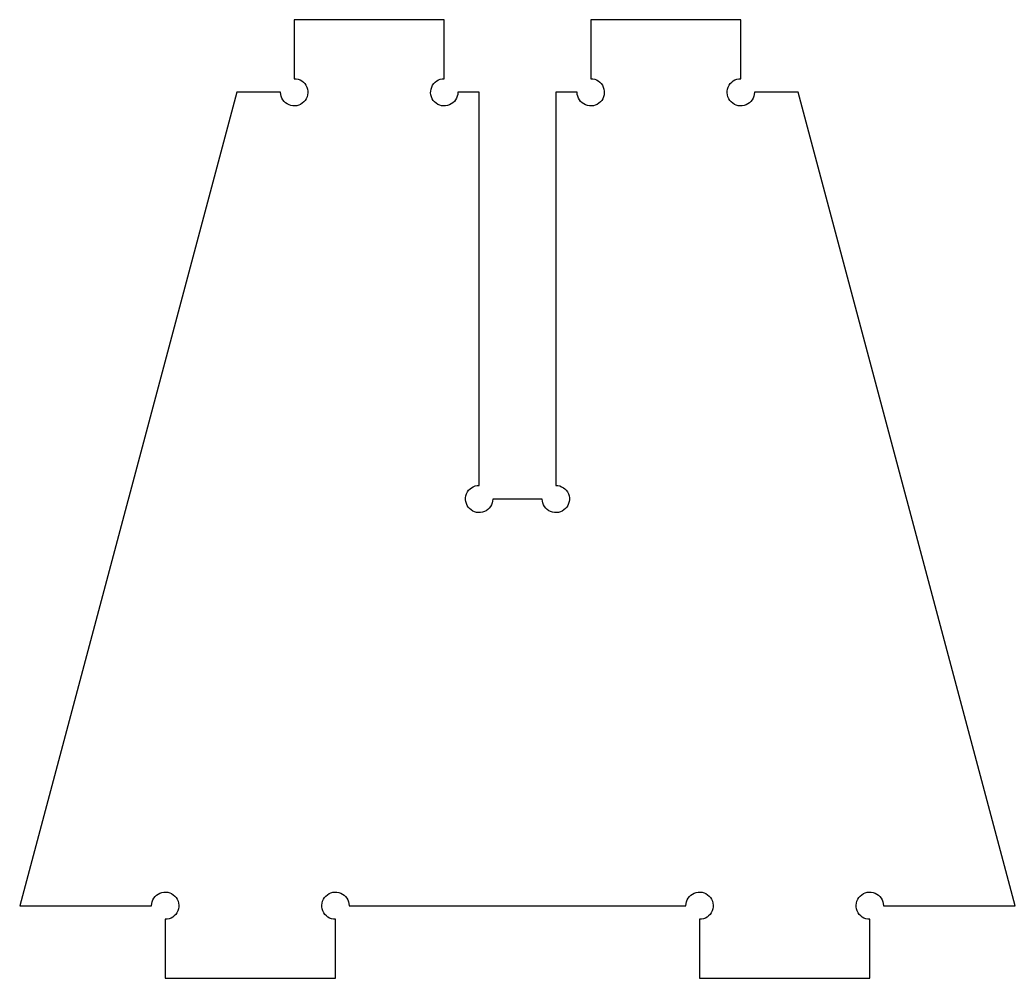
# Model space of a CAD drawing. Header units: millimetres. Extents: x 0 to 234, y 0 to 225.
import ezdxf

# ---------------------------------------------------------------- set-up
doc = ezdxf.new("R2010")
doc.units = ezdxf.units.MM
doc.layers.add('CUT', color=1, linetype='Continuous')

msp = doc.modelspace()

# ---------------------------------------------------------------- linework, layer by layer
at = {"layer": 'CUT'}
msp.add_lwpolyline([(0, 17), (30.92, 17, -2.414214), (34.12, 13.8), (34.12, 0), (74.12, 0), (74.12, 13.8, -2.414214), (77.32, 17), (156.42, 17, -2.414214), (159.62, 13.8), (159.62, 0), (199.62, 0), (199.62, 13.8, -2.414214), (202.82, 17), (233.75, 17), (182.81, 208), (172.52, 208, -2.414214), (169.32, 211.2), (169.32, 225), (134.07, 225), (134.07, 211.2, -2.414214), (130.87, 208), (125.87, 208), (125.87, 115.7, -2.414214), (122.67, 112.5), (111.07, 112.5, -2.414214), (107.87, 115.7), (107.87, 208), (102.87, 208, -2.414214), (99.67, 211.2), (99.67, 225), (64.43, 225), (64.43, 211.2, -2.414214), (61.23, 208), (50.93, 208)], format="xyb", close=True, dxfattribs=at)

doc.saveas('drawing.dxf')
